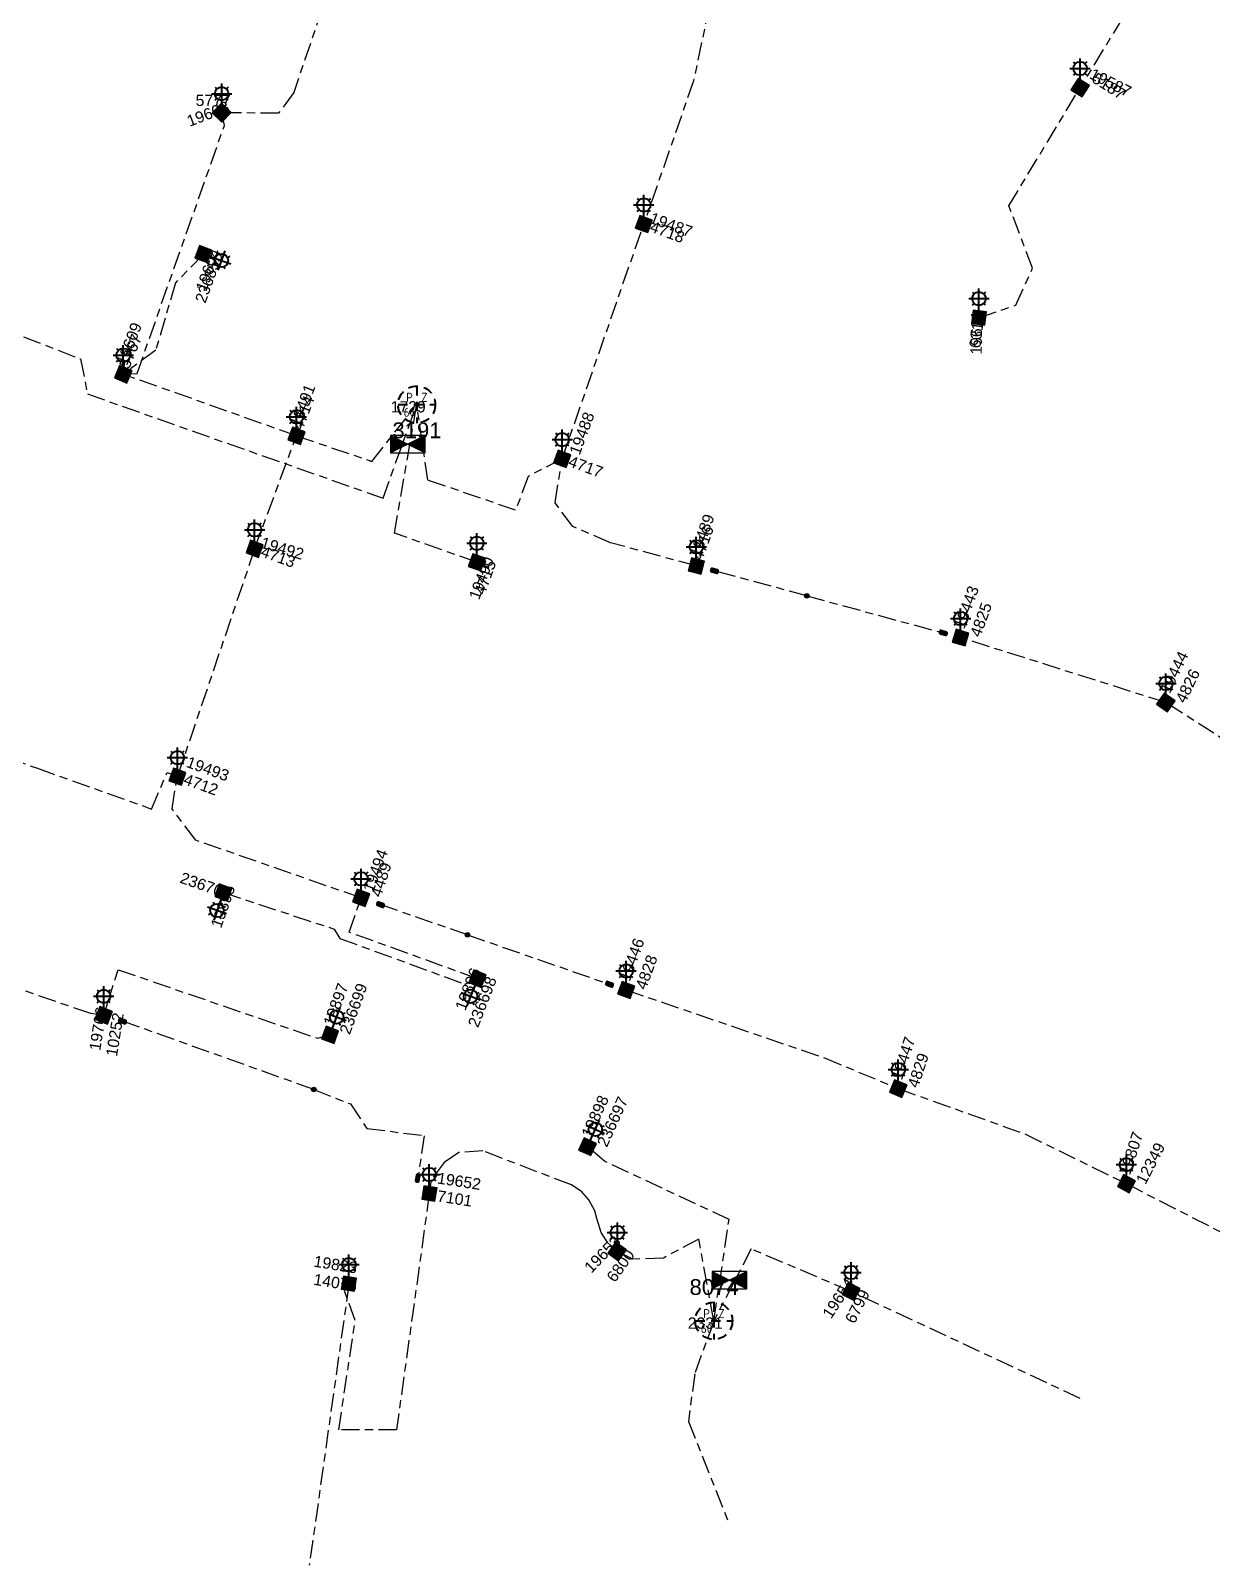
# Model space of a CAD drawing. Header units: metres. Extents: x 301341 to 310479, y 6262403 to 6265281.
# Drawn here: x 309633.6 to 309895.3, y 6264038.3 to 6264378.3 of the extents above; entities that cross this region are included whole.
import ezdxf
from ezdxf.enums import TextEntityAlignment as Align

# ---------------------------------------------------------------- set-up
doc = ezdxf.new("R2010")
doc.units = ezdxf.units.M
doc.linetypes.add('Cable Exist UG', pattern=[8.2, 4, -1.2, 1.8, -1.2])
doc.linetypes.add('Dash', pattern=[5, 3, -2])
doc.layers.get('0').update_dxf_attribs({"color": 6})
for name, color, linetype in [('Equip_SL_EXT', 7, 'Continuous'), ('Equip_SP_SL_EXT', 7, 'Continuous'), ('Mains_SL_EXT', 7, 'Continuous'), ('Sub_SP_EXT', 7, 'Continuous'), ('SupportsUG_SP_LV_SL_EXT', 7, 'Continuous')]:
    doc.layers.add(name, color=color, linetype=linetype)
doc.styles.add('COLUMN_LABEL', font='arial.ttf')
doc.styles.add('iecARIAL', font='arial.ttf', dxfattribs={"height": 2})
doc.styles.add('IESYMBOL1', font='isocp.shx')
doc.styles.add('POLE_LABEL', font='arial.ttf')
doc.styles.add('SLCP_LABEL', font='arial.ttf', dxfattribs={"height": 3.5})
doc.styles.get("Standard").update_dxf_attribs({"font": 'arial.ttf'})

# ---------------------------------------------------------------- blocks, each defined once
blk = doc.blocks.new('SUB_PADMOUNT_EXT')
for points in [[(0, 0), (-3.84, 1.92), (-3.84, -1.92)], [(0, 0), (3.84, 1.92), (3.84, -1.92)]]:
    blk.add_hatch(color=256).paths.add_polyline_path(points)
for p, q in [((3.84, 1.92), (-3.84, -1.92)), ((-3.84, 1.92), (3.84, -1.92))]:
    blk.add_line(p, q)
blk.add_lwpolyline([(-3.84, -1.92), (3.84, -1.92), (3.84, 1.92), (-3.84, 1.92)], close=True)
for tag, height, flags, p in [('ASSET_NUM', 3.5, 8, (2, 2)), ('STREET_CODE', 0.2, 9, (1.5, 0)), ('CONSTRUCTED_VOLTAGE', 0.2, 9, (1.5, -0.2)), ('OPERATING_VOLTAGE', 0.2, 9, (1.5, -0.6)), ('ORIENTATION', 0.2, 9, (1.5, -0.8)), ('OWNED_BY', 0.2, 9, (1.5, -1)), ('OPERATED_BY', 0.2, 9, (1.5, -1.2)), ('SECONDARY_VOLTAGE', 0.2, 9, (1.5, -1.6)), ('STATE', 0.2, 9, (1.5, -1.8)), ('SUBSTATION_TYPE', 0.2, 9, (1.5, -2.2)), ('STREETNAME', 0.2, 9, (1.5, -3)), ('SUBURB', 0.2, 9, (1.5, -3.2)), ('NO_PHASES', 0.2, 9, (1.5, -0.4)), ('MAINTAINED_BY', 0.2, 9, (1.5, -1.4)), ('PARENT', 0.2, 9, (1.5, -2)), ('USAGE', 0.2, 9, (1.5, -2.4)), ('LEGEND', 0.2, 9, (1.5, -2.6)), ('LOCATION', 0.2, 9, (1.5, -2.8)), ('NOTES', 0.2, 9, (1.5, -3.4)), ('Z', 0.2, 1, (1.5, -3.6))]:
    blk.add_attdef(tag, text='', height=height, dxfattribs=dict(flags=flags)).set_placement(p, align=Align.MIDDLE_LEFT)
blk = doc.blocks.new('COLUMN_EXT')
blk.add_hatch(color=256).paths.add_polyline_path([(-1.49, 1.48), (-1.49, -1.49), (1.48, -1.49), (1.48, 1.48)])
blk.add_lwpolyline([(-1.49, -1.49), (1.48, -1.49), (1.48, 1.48), (-1.49, 1.48)], close=True)
for tag, height, style, flags, p in [('STRUCTURE_PLANT_NUMBER', 0.2, 'POLE_LABEL', 9, (1.81, 0.03)), ('ASSET_NUM', 2.5, 'COLUMN_LABEL', 8, (2, 2)), ('STREET_CODE', 0.2, 'COLUMN_LABEL', 9, (1.81, -0.2))]:
    blk.add_attdef(tag, text='', height=height, dxfattribs=dict(style=style, flags=flags)).set_placement(p, align=Align.MIDDLE_LEFT)
at = {"flags": 1}
blk.add_attdef('Z', (1.81, -2.35), '', height=0.2, dxfattribs=at)
at = {"flags": 9}
for tag, p in [('COLUMN_TYPE', (1.81, -0.4)), ('OWNED_BY', (1.81, -0.6)), ('STATE', (1.81, -0.8)), ('USAGE', (1.81, -1)), ('STREETNAME', (1.81, -1.6)), ('SUBURB', (1.81, -1.8)), ('LEGEND', (1.81, -1.2)), ('LOCATION', (1.81, -1.4)), ('NOTES', (1.81, -2))]:
    blk.add_attdef(tag, text='', height=0.2, dxfattribs=at).set_placement(p, align=Align.MIDDLE_LEFT)
blk = doc.blocks.new('SL_LANTERN_EXT')
at = {"lineweight": 40}
for p, q in [((-2.25, 4.22), (2.25, 4.22)), ((-1.46, 5.68), (-1.06, 5.28)), ((0, 1.97), (0, 6.47)), ((1.46, 5.68), (1.06, 5.28)), ((-1.46, 2.76), (-1.06, 3.16)), ((0, 0), (0, 2.72)), ((1.46, 2.76), (1.06, 3.16))]:
    blk.add_line(p, q, dxfattribs=at)
blk.add_circle((0, 4.22), 1.5, dxfattribs=at)
at = {"style": 'iecARIAL', "flags": 8}
blk.add_attdef('ASSET_NUM', (1.5, 1.5), '', height=2.5, dxfattribs=at)
for tag, p, height, flags in [('OPERATING_VOLTAGE', (0.98, -1.65), 0.2, 9), ('ORIENTATION', (0.98, -1.85), 0.2, 9), ('OWNED_BY', (0.98, -2.05), 0.2, 9), ('STATE', (0.98, -2.25), 0.2, 9), ('CONSTRUCTED_VOLTAGE', (0.98, -0.65), 0.2, 9), ('CONTROL_TYPE', (0.98, -0.85), 0.2, 9), ('LANTERN_PURPOSE', (0.98, -1.05), 0.2, 9), ('LANTERN_TYPE', (0.98, -1.25), 0.2, 9), ('NO_PHASES', (0.98, -1.45), 0.2, 9), ('USAGE', (0.98, -2.45), 0.2, 9), ('CEXIST', (0.98, -2.65), 0.2, 9), ('CNEW', (0.98, -2.85), 0.2, 9), ('CNUMBER', (0.98, -3.05), 0.2, 9), ('CREMOVE', (0.98, -3.25), 0.2, 9), ('CREPLACE', (0.98, -3.45), 0.2, 9), ('LNUMBER', (2.18, -3.25), 2.5, 8), ('LKINGHEIGHT', (0.98, -3.65), 0.2, 9), ('LBRACKET', (0.98, -3.85), 0.2, 9), ('LBRACKETVOCAB', (0.98, -4.05), 0.2, 9), ('LCATEGORY', (0.98, -4.25), 0.2, 9), ('LCHARGE1', (0.98, -4.45), 0.2, 9), ('LCHARGE1PERCENT', (0.98, -4.65), 0.2, 9), ('LCHARGE2', (0.98, -4.85), 0.2, 9), ('LCHARGE2PERCENT', (0.98, -5.05), 0.2, 9), ('LCHARGE3', (0.98, -5.25), 0.2, 9), ('LCHARGE3PERCENT', (0.98, -5.45), 0.2, 9), ('LEXIST', (0.98, -5.65), 0.2, 9), ('LLAMP', (0.98, -5.85), 0.2, 9), ('LLAMPVOCAB', (0.98, -6.05), 0.2, 9), ('LMAST', (0.98, -6.25), 0.2, 9), ('LMASTVOCAB', (0.98, -6.45), 0.2, 9), ('LNEW', (0.98, -6.65), 0.2, 9), ('LANTNUMBER', (0.98, -6.85), 0.2, 9), ('STREETNAME', (0.98, -9.25), 0.2, 9), ('SUBURB', (0.98, -9.45), 0.2, 1), ('LOUTREACH', (0.98, -7.25), 0.2, 9), ('LOUTREACHVOCAB', (0.98, -7.45), 0.2, 9), ('LRATECODE', (0.98, -7.65), 0.2, 9), ('LREMOVE', (0.98, -7.85), 0.2, 9), ('LREPLACE', (0.98, -8.05), 0.2, 9), ('LTYPE', (0.98, -8.25), 0.2, 9), ('LTYPEVOCAB', (0.98, -8.45), 0.2, 9), ('LEGEND', (0.98, -8.65), 0.2, 9), ('LOCATION', (0.98, -8.85), 0.2, 9), ('NOTES', (0.98, -9.05), 0.2, 9)]:
    blk.add_attdef(tag, p, '', height=height, dxfattribs=dict(flags=flags))
blk = doc.blocks.new('SL_STJ_EXT')
h = blk.add_hatch(color=256)
edge = h.paths.add_edge_path()
edge.add_ellipse((-0.59, 0.13), major_axis=(0.226, 0.226), ratio=1, start_angle=45, end_angle=135)
edge.add_line((-0.91, 0.13), (-0.91, -0.13))
edge.add_ellipse((-0.59, -0.13), major_axis=(0.226, 0.226), ratio=1, start_angle=135, end_angle=225)
edge.add_line((-0.59, -0.45), (0.59, -0.45))
edge.add_ellipse((0.59, -0.13), major_axis=(-0.226, 0.226), ratio=1, start_angle=135, end_angle=225)
edge.add_line((0.91, -0.13), (0.91, 0.13))
edge.add_ellipse((0.59, 0.13), major_axis=(-0.226, 0.226), ratio=1, start_angle=225, end_angle=315)
edge.add_line((0.59, 0.45), (-0.59, 0.45))
blk.add_lwpolyline([(-0.91, 0.13), (-0.91, -0.13, 0.414214), (-0.59, -0.45), (0.59, -0.45, 0.414214), (0.91, -0.13), (0.91, 0.13, 0.414214), (0.59, 0.45), (-0.59, 0.45, 0.414214)], format="xyb", close=True)
at = {"flags": 1}
blk.add_attdef('Z', (0, 0), '', height=0.2, dxfattribs=at)
at = {"flags": 9}
for tag, p in [('ORIENTATION', (0, 0)), ('USAGE', (0, -0.2)), ('LEGEND', (0, -0.4)), ('NOTES', (0, -0.6))]:
    blk.add_attdef(tag, text='', height=0.2, dxfattribs=at).set_placement(p, align=Align.MIDDLE_LEFT)
blk = doc.blocks.new('SLCP_ZELL_EXT')
blk.add_wipeout([(-0.14, 4.3), (-0.4, 4.28), (-0.67, 4.25), (-0.94, 4.2), (-1.2, 4.13), (-1.46, 4.05), (-1.71, 3.95), (-1.95, 3.83), (-2.19, 3.7), (-2.42, 3.56), (-2.64, 3.4), (-2.85, 3.23), (-3.04, 3.04), (-3.23, 2.85), (-3.4, 2.64), (-3.56, 2.42), (-3.7, 2.19), (-3.83, 1.95), (-3.95, 1.71), (-4.05, 1.46), (-4.13, 1.2), (-4.2, 0.94), (-4.25, 0.67), (-4.28, 0.4), (-4.3, 0.14), (-4.3, -0.14), (-4.28, -0.4), (-4.25, -0.67), (-4.2, -0.94), (-4.13, -1.2), (-4.05, -1.46), (-3.95, -1.71), (-3.83, -1.95), (-3.7, -2.19), (-3.56, -2.42), (-3.4, -2.64), (-3.23, -2.85), (-3.04, -3.04), (-2.85, -3.23), (-2.64, -3.4), (-2.42, -3.56), (-2.19, -3.7), (-1.95, -3.83), (-1.71, -3.95), (-1.46, -4.05), (-1.2, -4.13), (-0.94, -4.2), (-0.67, -4.25), (-0.4, -4.28), (-0.14, -4.3), (0.14, -4.3), (0.4, -4.28), (0.67, -4.25), (0.94, -4.2), (1.2, -4.13), (1.46, -4.05), (1.71, -3.95), (1.95, -3.83), (2.19, -3.7), (2.42, -3.56), (2.64, -3.4), (2.85, -3.23), (3.04, -3.04), (3.23, -2.85), (3.4, -2.64), (3.56, -2.42), (3.7, -2.19), (3.83, -1.95), (3.95, -1.71), (4.05, -1.46), (4.13, -1.2), (4.2, -0.94), (4.25, -0.67), (4.28, -0.4), (4.3, -0.14), (4.3, 0.14), (4.28, 0.4), (4.25, 0.67), (4.2, 0.94), (4.13, 1.2), (4.05, 1.46), (3.95, 1.71), (3.83, 1.95), (3.7, 2.19), (3.56, 2.42), (3.4, 2.64), (3.23, 2.85), (3.04, 3.04), (2.85, 3.23), (2.64, 3.4), (2.42, 3.56), (2.19, 3.7), (1.95, 3.83), (1.71, 3.95), (1.46, 4.05), (1.2, 4.13), (0.94, 4.2), (0.67, 4.25), (0.4, 4.28), (0.14, 4.3)])
at = {"linetype": 'Dash', "lineweight": 40, "ltscale": 0.7}
for p, q in [((0, 4.11), (0, -4.11)), ((-4.11, 0), (4.11, 0))]:
    blk.add_line(p, q, dxfattribs=at)
blk.add_circle((0, 0), 4.11, dxfattribs=at)
at = {"lineweight": 40, "style": 'IESYMBOL1'}
for s, p in [('P', (-1.6, 0)), ('Z', (1.7, 0)), ('60', (-1.61, -3.31))]:
    blk.add_text(s, height=2, dxfattribs=at).set_placement(p, align=Align.BOTTOM_CENTER)
at = {"flags": 1}
blk.add_attdef('Z', (0, 0), '', height=0.2, dxfattribs=at)
at = {"style": 'SLCP_LABEL'}
for tag, height, flags, p in [('ASSET_NUM', 2.5, 8, (2, 2)), ('STREET_CODE', 0.2, 9, (0, -0.2))]:
    blk.add_attdef(tag, text='', height=height, dxfattribs=dict(at, flags=flags)).set_placement(p, align=Align.MIDDLE_LEFT)
at = {"flags": 9}
for tag, p in [('CONSTRUCTED_VOLTAGE', (0, -0.4)), ('CONTROL_TYPE', (0, -0.6)), ('OPERATING_VOLTAGE', (0, -1)), ('ORIENTATION', (0, -1.2)), ('OWNED_BY', (0, -1.4)), ('STATE', (0, -2)), ('NO_PHASES', (0, -0.8)), ('USAGE', (0, -1.6)), ('LOCATION', (0, -1.8)), ('NOTES', (0, -2.2))]:
    blk.add_attdef(tag, text='', height=0.2, dxfattribs=at).set_placement(p, align=Align.MIDDLE_LEFT)
blk = doc.blocks.new('CONNECTOR_NODE_EXT')
h = blk.add_hatch(color=256)
edge = h.paths.add_edge_path()
edge.add_arc((0, 0), 0.5, 0, 360)
blk.add_circle((0, 0), 0.5)
at = {"flags": 1}
blk.add_attdef('Z', (0, 0), '', height=0.2, dxfattribs=at)
at = {"flags": 9}
for tag, p in [('CONNECTOR_TYPE', (0, 0)), ('CONSTRUCTED_VOLTAGE', (0, -0.2)), ('OPERATING_VOLTAGE', (0, -0.6)), ('ORIENTATION', (0, -0.8)), ('SUBTYPE', (0, -1)), ('NO_PHASES', (0, -0.4)), ('USAGE', (0, -1.2)), ('NOTES', (0, -1.4))]:
    blk.add_attdef(tag, text='', height=0.2, dxfattribs=at).set_placement(p, align=Align.MIDDLE_LEFT)

msp = doc.modelspace()

# ---------------------------------------------------------------- linework, layer by layer
at = {"layer": 'Mains_SL_EXT', "linetype": 'Cable Exist UG'}
for points in [[(309885.46, 6264411.92), (309887.77, 6264403.23), (309879.66, 6264388.12), (309866, 6264365.71)], [(309788.87, 6264407.8), (309780.39, 6264367.21), (309769.37, 6264335.48)], [(309703.4, 6264398.82), (309691.85, 6264364.61), (309688.47, 6264360.03), (309675.88, 6264360.14)], [(309843.59, 6264314.72), (309851.76, 6264317.48), (309855.49, 6264325.68), (309850.22, 6264339.5), (309866, 6264365.71)], [(309654.08, 6264302.18), (309657.14, 6264302.36), (309676.47, 6264357.27), (309675.88, 6264360.14)], [(309751.3, 6264283.47), (309769.37, 6264335.48)], [(309671.84, 6264328.81), (309665.65, 6264322.47), (309661.29, 6264307.53), (309654.08, 6264302.18)], [(309692.45, 6264288.53), (309654.08, 6264302.18)], [(309683.17, 6264263.5), (309692.45, 6264288.53)], [(309781, 6264259.72), (309761.96, 6264264.85), (309753.64, 6264268.45), (309749.72, 6264273.71), (309751.3, 6264283.47)], [(309683.17, 6264263.5), (309666.07, 6264213.02)], [(309805.48, 6264253.07), (309785.02, 6264258.63)], [(309805.48, 6264253.07), (309835.7, 6264244.87)], [(309885.01, 6264229.43), (309839.53, 6264243.83)], [(309943.91, 6264191.69), (309885.01, 6264229.43)], [(309616.79, 6264220.79), (309618.02, 6264220.88), (309635.1, 6264214.87), (309660.37, 6264205.84), (309663.78, 6264213.94), (309666.07, 6264213.02)], [(309706.76, 6264186.15), (309670.15, 6264198.92), (309664.88, 6264205.9), (309666.07, 6264213.02)], [(309676.25, 6264187.35), (309700.83, 6264179.23), (309702.06, 6264177.17), (309729.72, 6264167.06), (309732.53, 6264168.25)], [(309732.53, 6264168.25), (309704.09, 6264178.56), (309706.76, 6264186.15)], [(309730.34, 6264177.95), (309711.06, 6264184.66)], [(309649.75, 6264160.12), (309646.89, 6264160.5), (309593.22, 6264179.01), (309591.42, 6264180.13)], [(309730.34, 6264177.95), (309761.77, 6264167.02)], [(309649.75, 6264160.12), (309652.94, 6264170.24), (309697.09, 6264155.04), (309699.89, 6264155.79)], [(309765.45, 6264165.74), (309809.36, 6264150.72), (309825.72, 6264143.89)], [(309696.28, 6264143.7), (309653.91, 6264158.85)], [(309696.28, 6264143.7), (309704.4, 6264140.49), (309708.02, 6264135.08), (309720.75, 6264133.46), (309719.31, 6264124.06)], [(309825.72, 6264143.89), (309853.89, 6264133.8), (309876.24, 6264122.83)], [(309763.53, 6264107.77), (309761.4, 6264109.75), (309759.96, 6264111.97), (309759, 6264115.11), (309758.49, 6264116.78), (309757.23, 6264119.24), (309755.64, 6264121.02), (309753.35, 6264122.53), (309733.71, 6264130.08), (309728.43, 6264129.73), (309725.13, 6264127.48), (309722.29, 6264123.66), (309721.87, 6264120.64)], [(309876.24, 6264122.83), (309918.08, 6264101.41)], [(309721.87, 6264120.64), (309714.61, 6264068.31)], [(309704.07, 6264100.66), (309695.29, 6264038.26)], [(309714.61, 6264068.31), (309701.8, 6264068.27), (309705.44, 6264092.48), (309702.46, 6264100.85)], [(309866.03, 6264075.22), (309815.27, 6264098.93)]]:
    msp.add_lwpolyline(points, dxfattribs=at)

# ---------------------------------------------------------------- block references
at = {"layer": 'Equip_SL_EXT'}
for p, rotation in [((309785.02, 6264258.63), 163.6219897634538), ((309835.7, 6264244.87), 343.6946397422125), ((309711.06, 6264184.66), 159.6303837907094), ((309761.77, 6264167.02), 339.7026336084681), ((309653.91, 6264158.85), 159.517338119531), ((309719.31, 6264124.06), 260.1484359719411)]:
    msp.add_blockref('SL_STJ_EXT', p, dxfattribs=dict(at, rotation=rotation))
for p in [(309805.48, 6264253.07), (309730.34, 6264177.95), (309696.28, 6264143.7)]:
    msp.add_blockref('CONNECTOR_NODE_EXT', p, dxfattribs=at)
at = {"layer": 'Equip_SP_SL_EXT'}
ref = msp.add_blockref('SL_LANTERN_EXT', (309866, 6264365.71), dxfattribs=at)
ref.add_attrib('ASSET_NUM', '19587', dxfattribs={"layer": '0', "height": 2.5, "rotation": 333.3072, "style": 'iecARIAL'}).set_placement((309867.5, 6264367.21), align=Align.BOTTOM_LEFT)
ref = msp.add_blockref('SL_LANTERN_EXT', (309675.88, 6264360.14), dxfattribs=at)
ref.add_attrib('ASSET_NUM', '19603', dxfattribs={"layer": '0', "height": 2.5, "rotation": 20.9954, "style": 'iecARIAL'}).set_placement((309677.38, 6264361.64), align=Align.MIDDLE_RIGHT)
ref = msp.add_blockref('SL_LANTERN_EXT', (309769.37, 6264335.48), dxfattribs=at)
ref.add_attrib('ASSET_NUM', '19487', dxfattribs={"layer": '0', "height": 2.5, "rotation": 339.9898, "style": 'iecARIAL'}).set_placement((309770.87, 6264336.98), align=Align.MIDDLE_LEFT)
ref = msp.add_blockref('SL_LANTERN_EXT', (309671.84, 6264328.81), dxfattribs=dict(at, rotation=250.2078264920328))
ref.add_attrib('ASSET_NUM', '19604', dxfattribs={"layer": '0', "height": 2.5, "rotation": 70.2803, "style": 'iecARIAL'}).set_placement((309673.34, 6264330.31), align=Align.TOP_RIGHT)
ref = msp.add_blockref('SL_LANTERN_EXT', (309843.59, 6264314.72), dxfattribs=at)
ref.add_attrib('ASSET_NUM', '19611', dxfattribs={"layer": '0', "height": 2.5, "rotation": 89.2011, "style": 'iecARIAL'}).set_placement((309845.09, 6264316.22), align=Align.BOTTOM_RIGHT)
ref = msp.add_blockref('SL_LANTERN_EXT', (309654.08, 6264302.18), dxfattribs=at)
ref.add_attrib('ASSET_NUM', '19609', dxfattribs={"layer": '0', "height": 2.5, "rotation": 69.542, "style": 'iecARIAL'}).set_placement((309655.58, 6264303.68), align=Align.BOTTOM_LEFT)
ref = msp.add_blockref('SL_LANTERN_EXT', (309692.45, 6264288.53), dxfattribs=at)
ref.add_attrib('ASSET_NUM', '19491', dxfattribs={"layer": '0', "height": 2.5, "rotation": 69.2812, "style": 'iecARIAL'}).set_placement((309693.95, 6264290.03), align=Align.BOTTOM_LEFT)
ref = msp.add_blockref('SL_LANTERN_EXT', (309751.3, 6264283.47), dxfattribs=at)
ref.add_attrib('ASSET_NUM', '19488', dxfattribs={"layer": '0', "height": 2.5, "rotation": 69.8431, "style": 'iecARIAL'}).set_placement((309752.8, 6264284.97), align=Align.TOP_LEFT)
ref = msp.add_blockref('SL_LANTERN_EXT', (309781, 6264259.72), dxfattribs=at)
ref.add_attrib('ASSET_NUM', '19489', dxfattribs={"layer": '0', "height": 2.5, "rotation": 70.2081, "style": 'iecARIAL'}).set_placement((309782.5, 6264261.22), align=Align.BOTTOM_LEFT)
ref = msp.add_blockref('SL_LANTERN_EXT', (309683.17, 6264263.5), dxfattribs=at)
ref.add_attrib('ASSET_NUM', '19492', dxfattribs={"layer": '0', "height": 2.5, "rotation": 343.4423, "style": 'iecARIAL'}).set_placement((309684.67, 6264265), align=Align.MIDDLE_LEFT)
ref = msp.add_blockref('SL_LANTERN_EXT', (309732.39, 6264260.51), dxfattribs=at)
ref.add_attrib('ASSET_NUM', '19490', dxfattribs={"layer": '0', "height": 2.5, "rotation": 69.8614, "style": 'iecARIAL'}).set_placement((309733.89, 6264262.01), align=Align.TOP_RIGHT)
ref = msp.add_blockref('SL_LANTERN_EXT', (309839.53, 6264243.83), dxfattribs=at)
ref.add_attrib('ASSET_NUM', '19443', dxfattribs={"layer": '0', "height": 2.5, "rotation": 69.9496, "style": 'iecARIAL'}).set_placement((309841.03, 6264245.33), align=Align.BOTTOM_LEFT)
ref = msp.add_blockref('SL_LANTERN_EXT', (309885.01, 6264229.43), dxfattribs=at)
ref.add_attrib('ASSET_NUM', '19444', dxfattribs={"layer": '0', "height": 2.5, "rotation": 64.1755, "style": 'iecARIAL'}).set_placement((309886.51, 6264230.93), align=Align.BOTTOM_LEFT)
ref = msp.add_blockref('SL_LANTERN_EXT', (309666.07, 6264213.02), dxfattribs=at)
ref.add_attrib('ASSET_NUM', '19493', dxfattribs={"layer": '0', "height": 2.5, "rotation": 340.178, "style": 'iecARIAL'}).set_placement((309667.57, 6264214.52), align=Align.BOTTOM_LEFT)
ref = msp.add_blockref('SL_LANTERN_EXT', (309706.76, 6264186.15), dxfattribs=at)
ref.add_attrib('ASSET_NUM', '19494', dxfattribs={"layer": '0', "height": 2.5, "rotation": 69.8614, "style": 'iecARIAL'}).set_placement((309708.26, 6264187.65), align=Align.MIDDLE_LEFT)
ref = msp.add_blockref('SL_LANTERN_EXT', (309676.25, 6264187.35), dxfattribs=dict(at, rotation=160.7008144651046))
ref.add_attrib('ASSET_NUM', '19895', dxfattribs={"layer": '0', "height": 2.5, "rotation": 70.8097, "style": 'iecARIAL'}).set_placement((309677.75, 6264188.85), align=Align.MIDDLE_RIGHT)
ref = msp.add_blockref('SL_LANTERN_EXT', (309765.45, 6264165.74), dxfattribs=at)
ref.add_attrib('ASSET_NUM', '19446', dxfattribs={"layer": '0', "height": 2.5, "rotation": 70.1026, "style": 'iecARIAL'}).set_placement((309766.95, 6264167.24), align=Align.BOTTOM_LEFT)
ref = msp.add_blockref('SL_LANTERN_EXT', (309732.53, 6264168.25), dxfattribs=dict(at, rotation=158.7210179187231))
ref.add_attrib('ASSET_NUM', '19896', dxfattribs={"layer": '0', "height": 2.5, "rotation": 68.8299, "style": 'iecARIAL'}).set_placement((309734.03, 6264169.75), align=Align.BOTTOM_RIGHT)
ref = msp.add_blockref('SL_LANTERN_EXT', (309649.75, 6264160.12), dxfattribs=at)
ref.add_attrib('ASSET_NUM', '19766', dxfattribs={"layer": '0', "height": 2.5, "rotation": 80.9142, "style": 'iecARIAL'}).set_placement((309651.25, 6264161.62), align=Align.BOTTOM_RIGHT)
ref = msp.add_blockref('SL_LANTERN_EXT', (309699.89, 6264155.79), dxfattribs=dict(at, rotation=339.9917501150832))
ref.add_attrib('ASSET_NUM', '19897', dxfattribs={"layer": '0', "height": 2.5, "rotation": 70.1731, "style": 'iecARIAL'}).set_placement((309701.39, 6264157.29), align=Align.BOTTOM_LEFT)
ref = msp.add_blockref('SL_LANTERN_EXT', (309825.72, 6264143.89), dxfattribs=at)
ref.add_attrib('ASSET_NUM', '19447', dxfattribs={"layer": '0', "height": 2.5, "rotation": 71.6608, "style": 'iecARIAL'}).set_placement((309827.22, 6264145.39), align=Align.BOTTOM_LEFT)
ref = msp.add_blockref('SL_LANTERN_EXT', (309756.91, 6264131.01), dxfattribs=dict(at, rotation=335.7544451041988))
ref.add_attrib('ASSET_NUM', '19898', dxfattribs={"layer": '0', "height": 2.5, "rotation": 65.7907, "style": 'iecARIAL'}).set_placement((309758.41, 6264132.51), align=Align.BOTTOM_LEFT)
ref = msp.add_blockref('SL_LANTERN_EXT', (309876.24, 6264122.83), dxfattribs=at)
ref.add_attrib('ASSET_NUM', '19807', dxfattribs={"layer": '0', "height": 2.5, "rotation": 72.1638, "style": 'iecARIAL'}).set_placement((309877.74, 6264124.33), align=Align.BOTTOM_LEFT)
ref = msp.add_blockref('SL_LANTERN_EXT', (309721.87, 6264120.64), dxfattribs=at)
ref.add_attrib('ASSET_NUM', '19652', dxfattribs={"layer": '0', "height": 2.5, "rotation": 351.3411, "style": 'iecARIAL'}).set_placement((309723.37, 6264122.14), align=Align.BOTTOM_LEFT)
ref = msp.add_blockref('SL_LANTERN_EXT', (309763.53, 6264107.77), dxfattribs=at)
ref.add_attrib('ASSET_NUM', '19653', dxfattribs={"layer": '0', "height": 2.5, "rotation": 45.8199, "style": 'iecARIAL'}).set_placement((309765.03, 6264109.27), align=Align.BOTTOM_RIGHT)
ref = msp.add_blockref('SL_LANTERN_EXT', (309704.07, 6264100.66), dxfattribs=at)
ref.add_attrib('ASSET_NUM', '19823', dxfattribs={"layer": '0', "height": 2.5, "rotation": 350.7755, "style": 'iecARIAL'}).set_placement((309705.57, 6264102.16), align=Align.BOTTOM_RIGHT)
ref = msp.add_blockref('SL_LANTERN_EXT', (309815.27, 6264098.93), dxfattribs=at)
ref.add_attrib('ASSET_NUM', '19654', dxfattribs={"layer": '0', "height": 2.5, "rotation": 56.936, "style": 'iecARIAL'}).set_placement((309816.77, 6264100.43), align=Align.BOTTOM_RIGHT)
at = {"layer": 'Sub_SP_EXT'}
ref = msp.add_blockref('SUB_PADMOUNT_EXT', (309717.13, 6264286.72), dxfattribs=at)
ref.add_attrib('ASSET_NUM', '3191', dxfattribs={"layer": '0', "height": 3.5}).set_placement((309719.13, 6264286.97), align=Align.BOTTOM_CENTER)
ref = msp.add_blockref('SUB_PADMOUNT_EXT', (309788.37, 6264101.42), dxfattribs=at)
ref.add_attrib('ASSET_NUM', '8074', dxfattribs={"layer": '0', "height": 3.5}).set_placement((309790.37, 6264101.67), align=Align.TOP_RIGHT)
at = {"layer": 'SupportsUG_SP_LV_SL_EXT'}
ref = msp.add_blockref('COLUMN_EXT', (309866, 6264365.71), dxfattribs=dict(at, rotation=57.55915820747924))
ref.add_attrib('ASSET_NUM', '5187', dxfattribs={"layer": '0', "height": 2.5, "rotation": 327.5229, "style": 'COLUMN_LABEL'}).set_placement((309868, 6264366.46), align=Align.BOTTOM_LEFT)
ref = msp.add_blockref('COLUMN_EXT', (309675.88, 6264360.14), dxfattribs=dict(at, rotation=316.6120433982643))
ref.add_attrib('ASSET_NUM', '5777', dxfattribs={"layer": '0', "height": 2.5, "style": 'COLUMN_LABEL'}).set_placement((309677.88, 6264360.89), align=Align.BOTTOM_RIGHT)
ref = msp.add_blockref('COLUMN_EXT', (309769.37, 6264335.48), dxfattribs=dict(at, rotation=69.77707393307567))
ref.add_attrib('ASSET_NUM', '4718', dxfattribs={"layer": '0', "height": 2.5, "rotation": 339.7412, "style": 'COLUMN_LABEL'}).set_placement((309771.37, 6264336.23), align=Align.TOP_LEFT)
ref = msp.add_blockref('COLUMN_EXT', (309671.84, 6264328.81), dxfattribs=dict(at, rotation=250.2078264920328))
ref.add_attrib('ASSET_NUM', '236855', dxfattribs={"layer": '0', "height": 2.5, "rotation": 70.2803, "style": 'COLUMN_LABEL'}).set_placement((309673.84, 6264329.56), align=Align.TOP_RIGHT)
ref = msp.add_blockref('COLUMN_EXT', (309843.59, 6264314.72), dxfattribs=dict(at, rotation=352.7772940345808))
ref.add_attrib('ASSET_NUM', '6310', dxfattribs={"layer": '0', "height": 2.5, "rotation": 82.8135, "style": 'COLUMN_LABEL'}).set_placement((309845.59, 6264315.47), align=Align.BOTTOM_RIGHT)
ref = msp.add_blockref('COLUMN_EXT', (309654.08, 6264302.18), dxfattribs=dict(at, rotation=157.7936448017468))
ref.add_attrib('ASSET_NUM', '5767', dxfattribs={"layer": '0', "height": 2.5, "rotation": 67.9023, "style": 'COLUMN_LABEL'}).set_placement((309656.08, 6264302.93), align=Align.BOTTOM_LEFT)
ref = msp.add_blockref('COLUMN_EXT', (309692.45, 6264288.53), dxfattribs=dict(at, rotation=160.5097375877126))
ref.add_attrib('ASSET_NUM', '4714', dxfattribs={"layer": '0', "height": 2.5, "rotation": 69.2812, "style": 'COLUMN_LABEL'}).set_placement((309694.45, 6264289.28), align=Align.BOTTOM_LEFT)
ref = msp.add_blockref('COLUMN_EXT', (309751.3, 6264283.47), dxfattribs=dict(at, rotation=69.84310049803831))
ref.add_attrib('ASSET_NUM', '4717', dxfattribs={"layer": '0', "height": 2.5, "rotation": 339.8069, "style": 'COLUMN_LABEL'}).set_placement((309753.3, 6264284.22), align=Align.TOP_LEFT)
ref = msp.add_blockref('COLUMN_EXT', (309781, 6264259.72), dxfattribs=dict(at, rotation=165.5117500848861))
ref.add_attrib('ASSET_NUM', '4716', dxfattribs={"layer": '0', "height": 2.5, "rotation": 70.2081, "style": 'COLUMN_LABEL'}).set_placement((309783, 6264260.47), align=Align.BOTTOM_LEFT)
ref = msp.add_blockref('COLUMN_EXT', (309683.17, 6264263.5), dxfattribs=dict(at, rotation=70.18523815284509))
ref.add_attrib('ASSET_NUM', '4713', dxfattribs={"layer": '0', "height": 2.5, "rotation": 340.1487, "style": 'COLUMN_LABEL'}).set_placement((309685.17, 6264264.25), align=Align.TOP_LEFT)
ref = msp.add_blockref('COLUMN_EXT', (309732.39, 6264260.51), dxfattribs=dict(at, rotation=340.1407098629705))
ref.add_attrib('ASSET_NUM', '4715', dxfattribs={"layer": '0', "height": 2.5, "rotation": 70.1769, "style": 'COLUMN_LABEL'}).set_placement((309734.39, 6264261.26), align=Align.TOP_RIGHT)
ref = msp.add_blockref('COLUMN_EXT', (309839.53, 6264243.83), dxfattribs=dict(at, rotation=163.4979398535239))
ref.add_attrib('ASSET_NUM', '4825', dxfattribs={"layer": '0', "height": 2.5, "rotation": 69.9496, "style": 'COLUMN_LABEL'}).set_placement((309841.53, 6264244.58), align=Align.TOP_LEFT)
ref = msp.add_blockref('COLUMN_EXT', (309885.01, 6264229.43), dxfattribs=dict(at, rotation=145.1195455364078))
ref.add_attrib('ASSET_NUM', '4826', dxfattribs={"layer": '0', "height": 2.5, "rotation": 64.1755, "style": 'COLUMN_LABEL'}).set_placement((309887.01, 6264230.18), align=Align.TOP_LEFT)
ref = msp.add_blockref('COLUMN_EXT', (309666.07, 6264213.02), dxfattribs=dict(at, rotation=70.21424982532875))
ref.add_attrib('ASSET_NUM', '4712', dxfattribs={"layer": '0', "height": 2.5, "rotation": 340.178, "style": 'COLUMN_LABEL'}).set_placement((309668.07, 6264213.77), align=Align.TOP_LEFT)
ref = msp.add_blockref('COLUMN_EXT', (309706.76, 6264186.15), dxfattribs=dict(at, rotation=159.6343854007071))
ref.add_attrib('ASSET_NUM', '4489', dxfattribs={"layer": '0', "height": 2.5, "rotation": 71.865, "style": 'COLUMN_LABEL'}).set_placement((309708.76, 6264186.9), align=Align.TOP_LEFT)
ref = msp.add_blockref('COLUMN_EXT', (309676.25, 6264187.35), dxfattribs=dict(at, rotation=160.7008144651046))
ref.add_attrib('ASSET_NUM', '236700', dxfattribs={"layer": '0', "height": 2.5, "rotation": 340.7735, "style": 'COLUMN_LABEL'}).set_placement((309678.25, 6264188.1), align=Align.TOP_RIGHT)
ref = msp.add_blockref('COLUMN_EXT', (309765.45, 6264165.74), dxfattribs=dict(at, rotation=159.6804039156808))
ref.add_attrib('ASSET_NUM', '4828', dxfattribs={"layer": '0', "height": 2.5, "rotation": 69.7895, "style": 'COLUMN_LABEL'}).set_placement((309767.45, 6264166.49), align=Align.TOP_LEFT)
ref = msp.add_blockref('COLUMN_EXT', (309732.53, 6264168.25), dxfattribs=dict(at, rotation=158.7210179187231))
ref.add_attrib('ASSET_NUM', '236698', dxfattribs={"layer": '0', "height": 2.5, "rotation": 68.8299, "style": 'COLUMN_LABEL'}).set_placement((309734.53, 6264169), align=Align.TOP_RIGHT)
ref = msp.add_blockref('COLUMN_EXT', (309699.89, 6264155.79), dxfattribs=dict(at, rotation=339.9917501150832))
ref.add_attrib('ASSET_NUM', '236699', dxfattribs={"layer": '0', "height": 2.5, "rotation": 70.0612, "style": 'COLUMN_LABEL'}).set_placement((309701.89, 6264156.54), align=Align.TOP_LEFT)
ref = msp.add_blockref('COLUMN_EXT', (309649.75, 6264160.12), dxfattribs=dict(at, rotation=338.1299009801859))
ref.add_attrib('ASSET_NUM', '10252', dxfattribs={"layer": '0', "height": 2.5, "rotation": 80.9142, "style": 'COLUMN_LABEL'}).set_placement((309651.75, 6264160.87), align=Align.TOP_RIGHT)
ref = msp.add_blockref('COLUMN_EXT', (309825.72, 6264143.89), dxfattribs=dict(at, rotation=157.6035683268542))
ref.add_attrib('ASSET_NUM', '4829', dxfattribs={"layer": '0', "height": 2.5, "rotation": 71.6608, "style": 'COLUMN_LABEL'}).set_placement((309827.72, 6264144.64), align=Align.TOP_LEFT)
ref = msp.add_blockref('COLUMN_EXT', (309756.91, 6264131.01), dxfattribs=dict(at, rotation=335.7544451041988))
ref.add_attrib('ASSET_NUM', '236697', dxfattribs={"layer": '0', "height": 2.5, "rotation": 65.7907, "style": 'COLUMN_LABEL'}).set_placement((309758.91, 6264131.76), align=Align.TOP_LEFT)
ref = msp.add_blockref('COLUMN_EXT', (309876.24, 6264122.83), dxfattribs=dict(at, rotation=152.5715437546977))
ref.add_attrib('ASSET_NUM', '12349', dxfattribs={"layer": '0', "height": 2.5, "rotation": 62.6806, "style": 'COLUMN_LABEL'}).set_placement((309878.24, 6264123.58), align=Align.TOP_LEFT)
ref = msp.add_blockref('COLUMN_EXT', (309721.87, 6264120.64), dxfattribs=dict(at, rotation=81.02359883172144))
ref.add_attrib('ASSET_NUM', '7101', dxfattribs={"layer": '0', "height": 2.5, "rotation": 350.9876, "style": 'COLUMN_LABEL'}).set_placement((309723.87, 6264121.39), align=Align.TOP_LEFT)
ref = msp.add_blockref('COLUMN_EXT', (309763.45, 6264107.8), dxfattribs=dict(at, rotation=324.4969157780593))
ref.add_attrib('ASSET_NUM', '6800', dxfattribs={"layer": '0', "height": 2.5, "rotation": 54.5331, "style": 'COLUMN_LABEL'}).set_placement((309765.45, 6264108.55), align=Align.TOP_RIGHT)
ref = msp.add_blockref('COLUMN_EXT', (309704.07, 6264100.66), dxfattribs=dict(at, rotation=261.0637141960192))
ref.add_attrib('ASSET_NUM', '14075', dxfattribs={"layer": '0', "height": 2.5, "rotation": 351.0999, "style": 'COLUMN_LABEL'}).set_placement((309706.07, 6264101.41), align=Align.TOP_RIGHT)
ref = msp.add_blockref('COLUMN_EXT', (309815.27, 6264098.93), dxfattribs=dict(at, rotation=333.4357121910089))
ref.add_attrib('ASSET_NUM', '6799', dxfattribs={"layer": '0', "height": 2.5, "rotation": 63.4719, "style": 'COLUMN_LABEL'}).set_placement((309817.27, 6264099.68), align=Align.TOP_RIGHT)

# ---------------------------------------------------------------- next in the draw order: block references
at = {"layer": 'Equip_SL_EXT'}
ref = msp.add_blockref('SLCP_ZELL_EXT', (309719.07, 6264295.47), dxfattribs=at)
ref.add_attrib('ASSET_NUM', '1729', dxfattribs={"layer": '0', "height": 2.5, "style": 'SLCP_LABEL'}).set_placement((309721.07, 6264296.22), align=Align.TOP_RIGHT)
ref = msp.add_blockref('SLCP_ZELL_EXT', (309784.88, 6264092.43), dxfattribs=at)
ref.add_attrib('ASSET_NUM', '2331', dxfattribs={"layer": '0', "height": 2.5, "style": 'SLCP_LABEL'}).set_placement((309786.88, 6264093.18), align=Align.TOP_RIGHT)

# ---------------------------------------------------------------- next in the draw order: linework, layer by layer
at = {"layer": 'Mains_SL_EXT', "linetype": 'Cable Exist UG'}
for points in [[(309609.06, 6264319.4), (309644.63, 6264305.58), (309646.14, 6264297.81), (309711.62, 6264274.74), (309719.07, 6264295.47)], [(309692.45, 6264288.53), (309709.17, 6264282.88), (309719.07, 6264295.47)], [(309732.39, 6264260.51), (309714.15, 6264266.98), (309719.07, 6264295.47)], [(309751.3, 6264283.47), (309743.77, 6264279.56), (309740.98, 6264272.06), (309721.55, 6264278.72), (309719.07, 6264295.47)], [(309784.88, 6264092.43), (309788.25, 6264114.86), (309760.67, 6264127.81), (309756.91, 6264131.01)], [(309784.88, 6264092.43), (309781.54, 6264110.55), (309773.71, 6264106.35), (309766.97, 6264106.09), (309763.53, 6264107.77)], [(309815.27, 6264098.93), (309793.15, 6264108.35), (309784.88, 6264092.43)], [(309784.88, 6264092.43), (309780.64, 6264080.71), (309779.25, 6264070.12), (309788.22, 6264047.5)]]:
    msp.add_lwpolyline(points, dxfattribs=at)

doc.saveas('drawing.dxf')
